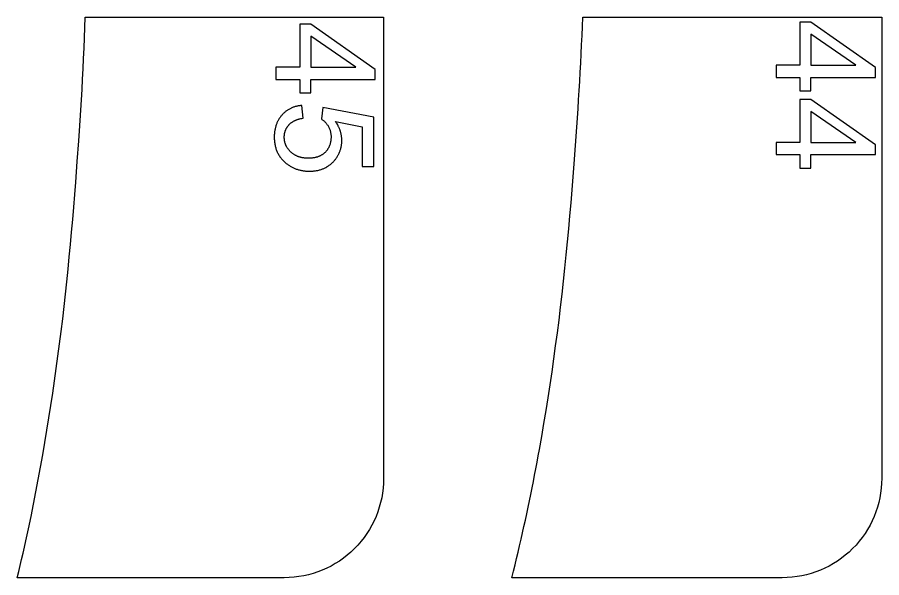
# Model space of a CAD drawing. Extents: x -16189 to 5251, y 3521 to 4024.
# Drawn here: x -8527.6 to -8092.8, y 3521.1 to 3803.1 of the extents above; entities that cross this region are included whole.
import ezdxf

# ---------------------------------------------------------------- set-up
doc = ezdxf.new("R2010")
doc.units = 0
doc.layers.add('LAYER_03', color=7, linetype='CONTINUOUS')

msp = doc.modelspace()

# ---------------------------------------------------------------- linework, layer by layer
at = {"layer": 'LAYER_03'}
for points in [[(-8393.37, 3521.11), (-8527.64, 3521.11), (-8526.9, 3524.19), (-8526.18, 3527.27), (-8525.46, 3530.35), (-8524.75, 3533.43), (-8524.06, 3536.51), (-8523.38, 3539.59), (-8522.7, 3542.68), (-8522.04, 3545.76), (-8520.74, 3551.93), (-8519.48, 3558.11), (-8518.25, 3564.3), (-8517.07, 3570.48), (-8515.92, 3576.68), (-8514.81, 3582.87), (-8513.74, 3589.07), (-8512.7, 3595.28), (-8511.7, 3601.49), (-8510.72, 3607.7), (-8509.79, 3613.92), (-8508.88, 3620.14), (-8508.01, 3626.37), (-8507.16, 3632.59), (-8506.35, 3638.83), (-8505.57, 3645.06), (-8504.81, 3651.3), (-8504.09, 3657.55), (-8503.39, 3663.79), (-8502.72, 3670.04), (-8502.07, 3676.29), (-8501.46, 3682.55), (-8500.86, 3688.81), (-8500.29, 3695.07), (-8499.74, 3701.33), (-8499.22, 3707.6), (-8498.72, 3713.87), (-8498.24, 3720.14), (-8497.47, 3730.5), (-8496.73, 3740.87), (-8496.37, 3746.05), (-8496.02, 3751.23), (-8495.68, 3756.42), (-8495.36, 3761.6), (-8495.06, 3766.79), (-8494.77, 3771.97), (-8494.51, 3777.16), (-8494.27, 3782.35), (-8494.05, 3787.54), (-8493.86, 3792.73), (-8493.7, 3797.92), (-8493.56, 3803.11), (-8343.37, 3803.11), (-8343.37, 3571.11, -0.414214)], [(-8142.8, 3521.11), (-8278.82, 3521.11), (-8278.02, 3524.33), (-8277.23, 3527.55), (-8276.46, 3530.77), (-8275.69, 3533.99), (-8274.94, 3537.21), (-8274.2, 3540.43), (-8273.47, 3543.66), (-8272.75, 3546.88), (-8272.05, 3550.11), (-8271.35, 3553.34), (-8270.67, 3556.57), (-8269.99, 3559.8), (-8269.33, 3563.04), (-8268.68, 3566.27), (-8268.03, 3569.51), (-8267.4, 3572.74), (-8266.78, 3575.98), (-8266.17, 3579.22), (-8265.57, 3582.46), (-8264.98, 3585.7), (-8263.83, 3592.19), (-8262.71, 3598.69), (-8261.64, 3605.18), (-8260.6, 3611.69), (-8259.6, 3618.19), (-8258.64, 3624.7), (-8257.71, 3631.22), (-8256.82, 3637.74), (-8255.96, 3644.27), (-8255.13, 3650.79), (-8254.34, 3657.33), (-8253.57, 3663.86), (-8252.84, 3670.4), (-8252.14, 3676.95), (-8251.47, 3683.5), (-8250.82, 3690.05), (-8250.21, 3696.6), (-8249.62, 3703.16), (-8249.05, 3709.72), (-8248.52, 3716.29), (-8248, 3722.86), (-8247.52, 3729.43), (-8246.85, 3738.63), (-8246.2, 3747.84), (-8245.58, 3757.04), (-8245.28, 3761.65), (-8245, 3766.25), (-8244.72, 3770.86), (-8244.46, 3775.46), (-8244.21, 3780.07), (-8243.97, 3784.68), (-8243.75, 3789.28), (-8243.55, 3793.89), (-8243.37, 3798.5), (-8243.21, 3803.11), (-8092.8, 3803.11), (-8092.8, 3571.11, -0.414214)]]:
    msp.add_lwpolyline(points, format="xyb", close=True, dxfattribs=at)
for points in [[(-8145.98, 3778.95), (-8145.98, 3772.82), (-8134.01, 3772.82), (-8134.01, 3766.07), (-8128.39, 3766.07), (-8128.39, 3772.82), (-8096.01, 3772.82), (-8096.01, 3777.83), (-8128.39, 3800.63), (-8134.01, 3800.63), (-8134.01, 3778.95)], [(-8397.52, 3777.94), (-8397.52, 3771.81), (-8385.56, 3771.81), (-8385.56, 3765.06), (-8379.93, 3765.06), (-8379.93, 3771.81), (-8347.55, 3771.81), (-8347.55, 3776.82), (-8379.93, 3799.62), (-8385.56, 3799.62), (-8385.56, 3777.94)], [(-8379.93, 3777.94), (-8357.4, 3777.94), (-8379.93, 3793.58)], [(-8128.39, 3778.95), (-8105.86, 3778.95), (-8128.39, 3794.6)], [(-8145.98, 3740.13), (-8145.98, 3734), (-8134.01, 3734), (-8134.01, 3727.25), (-8128.39, 3727.25), (-8128.39, 3734), (-8096.01, 3734), (-8096.01, 3739.01), (-8128.39, 3761.81), (-8134.01, 3761.81), (-8134.01, 3740.13)], [(-8384.43, 3758.79), (-8384.82, 3758.74), (-8385.21, 3758.69), (-8385.59, 3758.64), (-8385.97, 3758.57), (-8386.34, 3758.5), (-8386.71, 3758.43), (-8387.07, 3758.34), (-8387.43, 3758.25), (-8387.78, 3758.15), (-8388.13, 3758.04), (-8388.47, 3757.93), (-8388.81, 3757.81), (-8389.14, 3757.68), (-8389.47, 3757.54), (-8389.8, 3757.4), (-8390.11, 3757.25), (-8390.43, 3757.09), (-8390.74, 3756.93), (-8391.04, 3756.75), (-8391.34, 3756.57), (-8391.63, 3756.39), (-8391.92, 3756.19), (-8392.21, 3755.99), (-8392.49, 3755.79), (-8392.76, 3755.57), (-8393.03, 3755.35), (-8393.3, 3755.12), (-8393.56, 3754.88), (-8393.82, 3754.64), (-8394.07, 3754.39), (-8394.31, 3754.13), (-8394.55, 3753.86), (-8394.79, 3753.59), (-8395.02, 3753.31), (-8395.24, 3753.03), (-8395.45, 3752.74), (-8395.65, 3752.45), (-8395.85, 3752.16), (-8396.04, 3751.85), (-8396.22, 3751.55), (-8396.4, 3751.24), (-8396.57, 3750.92), (-8396.73, 3750.6), (-8396.88, 3750.28), (-8397.02, 3749.94), (-8397.16, 3749.61), (-8397.29, 3749.27), (-8397.42, 3748.92), (-8397.53, 3748.57), (-8397.64, 3748.22), (-8397.74, 3747.86), (-8397.83, 3747.49), (-8397.92, 3747.12), (-8398, 3746.75), (-8398.07, 3746.37), (-8398.13, 3745.98), (-8398.19, 3745.6), (-8398.24, 3745.2), (-8398.28, 3744.8), (-8398.31, 3744.4), (-8398.34, 3743.99), (-8398.36, 3743.58), (-8398.37, 3743.16), (-8398.37, 3742.73), (-8398.36, 3742.22), (-8398.35, 3741.71), (-8398.32, 3741.2), (-8398.28, 3740.71), (-8398.22, 3740.22), (-8398.16, 3739.74), (-8398.08, 3739.26), (-8397.99, 3738.79), (-8397.89, 3738.33), (-8397.78, 3737.88), (-8397.65, 3737.43), (-8397.52, 3736.99), (-8397.37, 3736.56), (-8397.21, 3736.13), (-8397.04, 3735.71), (-8396.85, 3735.29), (-8396.66, 3734.89), (-8396.45, 3734.49), (-8396.23, 3734.09), (-8396, 3733.71), (-8395.76, 3733.33), (-8395.5, 3732.96), (-8395.24, 3732.59), (-8394.96, 3732.23), (-8394.67, 3731.88), (-8394.37, 3731.54), (-8394.05, 3731.2), (-8393.73, 3730.87), (-8393.39, 3730.54), (-8393.04, 3730.23), (-8392.68, 3729.91), (-8392.3, 3729.61), (-8391.99, 3729.37), (-8391.68, 3729.13), (-8391.36, 3728.9), (-8391.04, 3728.68), (-8390.71, 3728.47), (-8390.39, 3728.27), (-8390.05, 3728.07), (-8389.72, 3727.88), (-8389.38, 3727.7), (-8389.04, 3727.53), (-8388.69, 3727.36), (-8388.34, 3727.2), (-8387.98, 3727.05), (-8387.63, 3726.91), (-8387.27, 3726.77), (-8386.9, 3726.65), (-8386.53, 3726.53), (-8386.16, 3726.41), (-8385.79, 3726.31), (-8385.41, 3726.21), (-8385.02, 3726.12), (-8384.64, 3726.04), (-8384.25, 3725.97), (-8383.86, 3725.9), (-8383.46, 3725.85), (-8383.06, 3725.8), (-8382.65, 3725.75), (-8382.25, 3725.72), (-8381.83, 3725.69), (-8381.42, 3725.67), (-8381, 3725.66), (-8380.58, 3725.66), (-8380.14, 3725.66), (-8379.7, 3725.67), (-8379.27, 3725.7), (-8378.84, 3725.73), (-8378.42, 3725.77), (-8378, 3725.82), (-8377.59, 3725.87), (-8377.18, 3725.94), (-8376.78, 3726.01), (-8376.38, 3726.1), (-8375.99, 3726.19), (-8375.6, 3726.29), (-8375.22, 3726.4), (-8374.84, 3726.52), (-8374.47, 3726.65), (-8374.1, 3726.78), (-8373.74, 3726.93), (-8373.38, 3727.08), (-8373.03, 3727.24), (-8372.69, 3727.41), (-8372.35, 3727.59), (-8372.01, 3727.78), (-8371.68, 3727.98), (-8371.35, 3728.19), (-8371.03, 3728.4), (-8370.71, 3728.63), (-8370.4, 3728.86), (-8370.1, 3729.1), (-8369.8, 3729.35), (-8369.5, 3729.61), (-8369.21, 3729.88), (-8368.92, 3730.16), (-8368.64, 3730.44), (-8368.37, 3730.73), (-8368.11, 3731.02), (-8367.86, 3731.31), (-8367.62, 3731.61), (-8367.38, 3731.92), (-8367.16, 3732.22), (-8366.94, 3732.53), (-8366.73, 3732.85), (-8366.53, 3733.17), (-8366.34, 3733.49), (-8366.16, 3733.82), (-8365.99, 3734.15), (-8365.82, 3734.48), (-8365.67, 3734.82), (-8365.52, 3735.17), (-8365.39, 3735.51), (-8365.26, 3735.86), (-8365.14, 3736.22), (-8365.03, 3736.58), (-8364.93, 3736.94), (-8364.83, 3737.31), (-8364.75, 3737.68), (-8364.67, 3738.05), (-8364.61, 3738.43), (-8364.55, 3738.82), (-8364.5, 3739.2), (-8364.46, 3739.6), (-8364.43, 3739.99), (-8364.41, 3740.39), (-8364.39, 3740.79), (-8364.39, 3741.2), (-8364.39, 3741.51), (-8364.4, 3741.82), (-8364.42, 3742.12), (-8364.44, 3742.43), (-8364.47, 3742.73), (-8364.5, 3743.04), (-8364.54, 3743.34), (-8364.59, 3743.64), (-8364.64, 3743.94), (-8364.7, 3744.24), (-8364.76, 3744.54), (-8364.83, 3744.84), (-8364.91, 3745.14), (-8364.99, 3745.44), (-8365.08, 3745.73), (-8365.17, 3746.03), (-8365.27, 3746.32), (-8365.38, 3746.62), (-8365.5, 3746.91), (-8365.61, 3747.2), (-8365.74, 3747.49), (-8365.87, 3747.78), (-8366.01, 3748.07), (-8366.15, 3748.36), (-8366.3, 3748.65), (-8366.46, 3748.94), (-8366.79, 3749.51), (-8367.15, 3750.08), (-8367.53, 3750.64), (-8354.1, 3747.95), (-8354.1, 3728.01), (-8348.23, 3728.01), (-8348.23, 3752.86), (-8373.9, 3757.7), (-8374.65, 3751.94), (-8374.38, 3751.76), (-8374.12, 3751.58), (-8373.87, 3751.39), (-8373.63, 3751.19), (-8373.38, 3750.98), (-8373.15, 3750.77), (-8372.92, 3750.55), (-8372.7, 3750.32), (-8372.49, 3750.08), (-8372.28, 3749.83), (-8372.07, 3749.58), (-8371.88, 3749.32), (-8371.69, 3749.04), (-8371.5, 3748.77), (-8371.33, 3748.48), (-8371.16, 3748.19), (-8370.99, 3747.89), (-8370.84, 3747.58), (-8370.7, 3747.27), (-8370.57, 3746.96), (-8370.45, 3746.64), (-8370.33, 3746.32), (-8370.23, 3745.99), (-8370.15, 3745.66), (-8370.07, 3745.32), (-8370, 3744.98), (-8369.94, 3744.63), (-8369.89, 3744.28), (-8369.86, 3743.93), (-8369.83, 3743.57), (-8369.81, 3743.2), (-8369.81, 3742.84), (-8369.81, 3742.54), (-8369.82, 3742.25), (-8369.84, 3741.96), (-8369.86, 3741.67), (-8369.88, 3741.39), (-8369.92, 3741.11), (-8369.95, 3740.83), (-8370, 3740.56), (-8370.05, 3740.3), (-8370.11, 3740.03), (-8370.17, 3739.77), (-8370.24, 3739.51), (-8370.31, 3739.26), (-8370.39, 3739.01), (-8370.48, 3738.76), (-8370.57, 3738.52), (-8370.67, 3738.28), (-8370.77, 3738.04), (-8370.88, 3737.81), (-8370.99, 3737.58), (-8371.12, 3737.36), (-8371.24, 3737.14), (-8371.38, 3736.92), (-8371.52, 3736.7), (-8371.66, 3736.49), (-8371.81, 3736.28), (-8371.97, 3736.08), (-8372.13, 3735.88), (-8372.3, 3735.68), (-8372.48, 3735.49), (-8372.66, 3735.3), (-8372.84, 3735.12), (-8373.03, 3734.93), (-8373.23, 3734.76), (-8373.43, 3734.59), (-8373.64, 3734.42), (-8373.84, 3734.27), (-8374.06, 3734.11), (-8374.28, 3733.97), (-8374.5, 3733.83), (-8374.72, 3733.69), (-8374.95, 3733.56), (-8375.19, 3733.44), (-8375.43, 3733.32), (-8375.67, 3733.21), (-8375.92, 3733.1), (-8376.17, 3733), (-8376.43, 3732.9), (-8376.69, 3732.81), (-8376.96, 3732.73), (-8377.23, 3732.65), (-8377.5, 3732.58), (-8377.78, 3732.52), (-8378.06, 3732.45), (-8378.35, 3732.4), (-8378.64, 3732.35), (-8378.93, 3732.31), (-8379.23, 3732.27), (-8379.54, 3732.24), (-8379.85, 3732.21), (-8380.16, 3732.19), (-8380.48, 3732.18), (-8380.8, 3732.17), (-8381.12, 3732.17), (-8381.47, 3732.17), (-8381.81, 3732.18), (-8382.14, 3732.19), (-8382.47, 3732.21), (-8382.8, 3732.24), (-8383.12, 3732.27), (-8383.44, 3732.31), (-8383.75, 3732.36), (-8384.06, 3732.41), (-8384.36, 3732.47), (-8384.66, 3732.53), (-8384.96, 3732.6), (-8385.25, 3732.67), (-8385.54, 3732.75), (-8385.82, 3732.84), (-8386.1, 3732.93), (-8386.38, 3733.03), (-8386.65, 3733.14), (-8386.91, 3733.25), (-8387.17, 3733.37), (-8387.43, 3733.49), (-8387.69, 3733.62), (-8387.93, 3733.75), (-8388.18, 3733.89), (-8388.42, 3734.04), (-8388.66, 3734.19), (-8388.89, 3734.35), (-8389.12, 3734.52), (-8389.34, 3734.69), (-8389.56, 3734.86), (-8389.78, 3735.05), (-8389.99, 3735.23), (-8390.19, 3735.43), (-8390.39, 3735.62), (-8390.58, 3735.82), (-8390.77, 3736.02), (-8390.95, 3736.23), (-8391.12, 3736.43), (-8391.29, 3736.64), (-8391.45, 3736.85), (-8391.6, 3737.07), (-8391.75, 3737.28), (-8391.89, 3737.5), (-8392.02, 3737.73), (-8392.15, 3737.95), (-8392.27, 3738.18), (-8392.38, 3738.41), (-8392.49, 3738.64), (-8392.59, 3738.88), (-8392.69, 3739.12), (-8392.78, 3739.36), (-8392.86, 3739.6), (-8392.93, 3739.85), (-8393, 3740.1), (-8393.06, 3740.35), (-8393.12, 3740.6), (-8393.17, 3740.86), (-8393.21, 3741.12), (-8393.24, 3741.38), (-8393.27, 3741.65), (-8393.3, 3741.91), (-8393.31, 3742.18), (-8393.32, 3742.46), (-8393.33, 3742.73), (-8393.32, 3742.96), (-8393.32, 3743.19), (-8393.31, 3743.41), (-8393.29, 3743.64), (-8393.27, 3743.86), (-8393.24, 3744.08), (-8393.21, 3744.29), (-8393.18, 3744.51), (-8393.14, 3744.72), (-8393.09, 3744.93), (-8393.05, 3745.14), (-8392.99, 3745.34), (-8392.94, 3745.55), (-8392.87, 3745.75), (-8392.81, 3745.95), (-8392.73, 3746.15), (-8392.66, 3746.34), (-8392.58, 3746.53), (-8392.49, 3746.73), (-8392.4, 3746.91), (-8392.31, 3747.1), (-8392.21, 3747.29), (-8392.1, 3747.47), (-8391.99, 3747.65), (-8391.88, 3747.83), (-8391.76, 3748.01), (-8391.64, 3748.18), (-8391.51, 3748.35), (-8391.38, 3748.52), (-8391.24, 3748.69), (-8391.1, 3748.86), (-8390.96, 3749.02), (-8390.81, 3749.18), (-8390.65, 3749.34), (-8390.49, 3749.49), (-8390.33, 3749.64), (-8390.16, 3749.79), (-8389.99, 3749.93), (-8389.81, 3750.07), (-8389.63, 3750.21), (-8389.44, 3750.34), (-8389.25, 3750.47), (-8389.05, 3750.59), (-8388.85, 3750.71), (-8388.65, 3750.83), (-8388.44, 3750.94), (-8388.22, 3751.05), (-8388.01, 3751.16), (-8387.78, 3751.26), (-8387.55, 3751.36), (-8387.32, 3751.45), (-8387.08, 3751.54), (-8386.84, 3751.63), (-8386.6, 3751.71), (-8386.35, 3751.79), (-8386.09, 3751.87), (-8385.83, 3751.94), (-8385.57, 3752.01), (-8385.02, 3752.14), (-8384.46, 3752.25), (-8383.89, 3752.34)], [(-8128.39, 3740.13), (-8105.86, 3740.13), (-8128.39, 3755.78)]]:
    msp.add_lwpolyline(points, close=True, dxfattribs=at)

doc.saveas('drawing.dxf')
